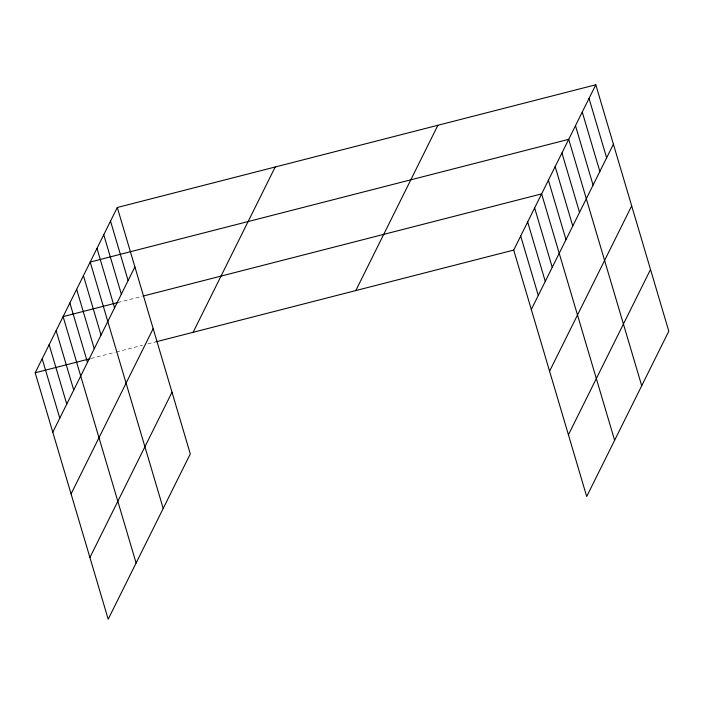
<?xml version="1.0" encoding="UTF-8"?>
<svg xmlns="http://www.w3.org/2000/svg" width="704" height="704" viewBox="0 0 704 704"><rect width="100%" height="100%" fill="white"/><g stroke="black" fill="none" stroke-linecap="round" stroke-linejoin="round"><path stroke-width="0.53" stroke-dasharray="3.52 2.64" d="M117.858 302.562L142.067 296.349M90.992 358.486L115.21 352.282M116.257 352.009L142.578 345.259M147.84 343.913L156.262 341.748"/><path stroke-width="1.06" d="M117.295 207.495L190.291 453.922L108.196 619.221L35.2 372.794L117.295 207.495L595.804 84.779L668.8 331.206L586.705 496.505L513.709 250.078L595.804 84.779M52.8 432.212L134.895 266.904M71.078 493.918L153.173 328.618M193.107 332.306L275.202 167.006M89.91 557.506L172.014 392.207M355.802 290.576L437.897 125.277M531.309 309.487L613.404 144.188M549.586 371.202L631.682 205.902M568.418 434.79L650.522 269.491M117.858 302.562L63.114 316.598L136.11 563.015M143.123 296.076L541.622 193.882L614.618 440.299M35.2 372.794L89.945 358.758M156.262 341.748L513.709 250.078M589.037 98.419L606.628 157.828M582.261 112.059L599.861 171.468M575.485 125.69L593.085 185.099M641.705 385.748L568.718 139.33L90.209 262.046L163.196 508.464M561.942 152.97L579.542 212.379M555.166 166.602L572.766 226.01M548.398 180.242L565.99 239.65M534.644 207.926L552.244 267.335M527.666 221.98L545.266 281.389M520.687 236.034L538.287 295.442M110.528 221.135L128.119 280.544M103.752 234.775L121.352 294.184M96.976 248.406L114.576 307.815M83.433 275.686L101.033 335.095M76.657 289.326L94.257 348.735M69.89 302.958L87.481 362.366M56.135 330.651L73.735 390.06M49.157 344.696L66.757 404.105M42.178 358.75L59.778 418.158"/></g></svg>
